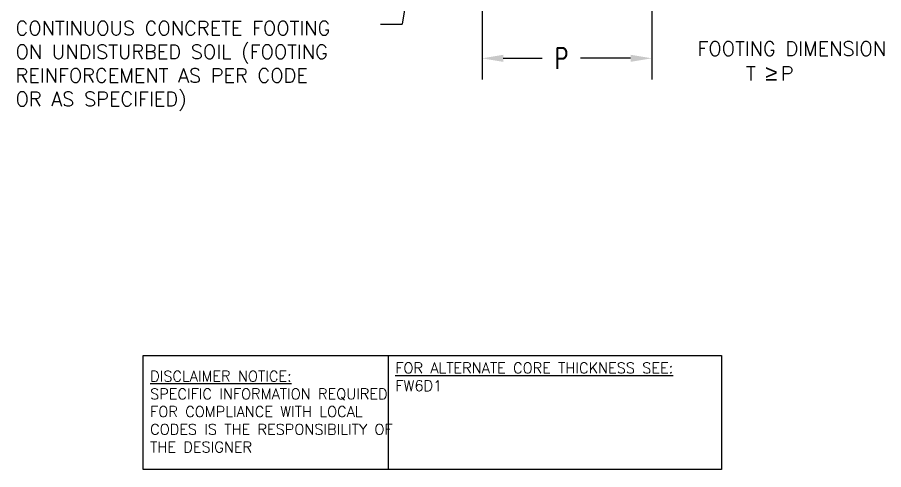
# Model space of a CAD drawing. Header units: inches. Extents: x -103.2 to -49, y 171.3 to 240.3.
# Drawn here: x -98 to -52.08, y 171.31 to 195.25 of the extents above; entities that cross this region are included whole.
import ezdxf

# ---------------------------------------------------------------- set-up
doc = ezdxf.new("R2010")
doc.units = ezdxf.units.IN
doc.header["$MEASUREMENT"] = 0
doc.layers.add('TEXT', color=4, linetype='Continuous')
doc.styles.add('DIM', font='romans.shx', dxfattribs={"width": 0.7})
doc.styles.add('ROMANS', font='romans')
doc.styles.get("Standard").update_dxf_attribs({"font": 'romans.shx'})
doc.dimstyles.new('ext', dxfattribs={"dimscale": 12, "dimtxt": 0.09375, "dimasz": 0.09375, "dimexe": 0.09375, "dimexo": 0.0625, "dimgap": 0.0625, "dimtad": 0, "dimjust": 1, "dimdec": 1, "dimzin": 3, "dimdsep": 46, "dimlunit": 4, "dimtxsty": 'DIM', "dimcen": 0.09, "dimdle": 0.09375, "dimclrt": 4, "dimadec": 0, "dimazin": 0, "dimtfac": 1, "dimtdec": 1, "dimtmove": 2, "dimatfit": 3, "dimfxl": 0, "dimfrac": 2, "dimtolj": 1, "dimtzin": 0, "dimarcsym": 0})

# ---------------------------------------------------------------- blocks, each defined once
blk = doc.blocks.new('*D3')
at = {"layer": 'Defpoints', "color": 0}
for p in [(-73.373, 201.796), (-64.373, 201.753), (-64.373, 193.084)]:
    blk.add_point(p, dxfattribs=at)
at = {"layer": 'TEXT', "color": 0, "lineweight": -2}
for p, q in [((-73.373, 201.046), (-73.373, 191.959)), ((-64.373, 201.003), (-64.373, 191.959)), ((-72.248, 193.084), (-70.177, 193.084)), ((-65.498, 193.084), (-68.152, 193.084))]:
    blk.add_line(p, q, dxfattribs=at)
at = {"layer": 'TEXT', "color": 0}
for points in [[(-72.248, 193.271), (-72.248, 192.896), (-73.373, 193.084)], [(-65.498, 193.271), (-65.498, 192.896), (-64.373, 193.084)]]:
    blk.add_solid(points, dxfattribs=at)
at = {"layer": 'TEXT', "color": 4, "insert": (-69.164, 193.084), "char_height": 1.125, "attachment_point": 5, "style": 'DIM'}
blk.add_mtext('\\A1;P', dxfattribs=at)

msp = doc.modelspace()

# ---------------------------------------------------------------- linework, layer by layer
at = {"layer": 'TEXT'}
msp.add_line((-78.757, 194.895), (-77.609, 194.895), dxfattribs=at)
msp.add_lwpolyline([(-91.328, 177.346), (-78.345, 177.346), (-78.345, 171.308), (-91.328, 171.308)], close=True, dxfattribs=at)
msp.add_lwpolyline([(-78.345, 177.346), (-60.684, 177.346), (-60.684, 171.308), (-78.345, 171.308)], dxfattribs=at)

# ---------------------------------------------------------------- texts
at = {"layer": 'TEXT', "attachment_point": 4}
for s, insert, char_height, width in [('CONTINUOUS CONCRETE FOOTING ON UNDISTURBED SOIL (FOOTING REINFORCEMENT AS PER CODE OR AS SPECIFIED)', (-98.098, 192.679), 0.75, 18.6698), ('{\\LFOR ALTERNATE CORE THICKNESS SEE:\\P}FW6D1', (-77.969, 176.222), 0.5625, 23.33295), ('{\\LDISCLAIMER NOTICE:}\\PSPECIFIC INFORMATION REQUIRED FOR COMPLIANCE WITH LOCAL CODES IS THE RESPONSIBILITY OF THE DESIGNER', (-90.961, 174.38), 0.5625, 14.00235)]:
    msp.add_mtext(s, dxfattribs=dict(at, insert=insert, char_height=char_height, width=width))
at = {"layer": 'TEXT', "insert": (-61.951, 192.94), "char_height": 0.75, "width": 13.06354, "attachment_point": 4, "style": 'ROMANS'}
msp.add_mtext('FOOTING DIMENSION\\P     T {\\fArial|b0|i0|c0|p34;\\H1.083x;≥\\fMS Shell Dlg|b0|i0|c0|p0;\\H0.6538x; }P', dxfattribs=at)

# ---------------------------------------------------------------- dimensions: what is measured, and where the dimension line sits
at = {"layer": 'TEXT'}
dim = msp.add_linear_dim(base=(-64.373, 193.084), p1=(-73.373, 201.796), p2=(-64.373, 201.753), text='P', dimstyle='ext', dxfattribs=at)
dim.commit()
dim.dimension.update_dxf_attribs({"geometry": '*D3', "text_midpoint": (-69.164, 193.084), "dimtype": 160})

# ---------------------------------------------------------------- leaders
msp.add_leader([(-75.894, 205.212), (-77.609, 194.895)], dimstyle='ext', override={"dimgap": 0.0625, "dimtad": 0}, dxfattribs=at)

doc.saveas('drawing.dxf')
